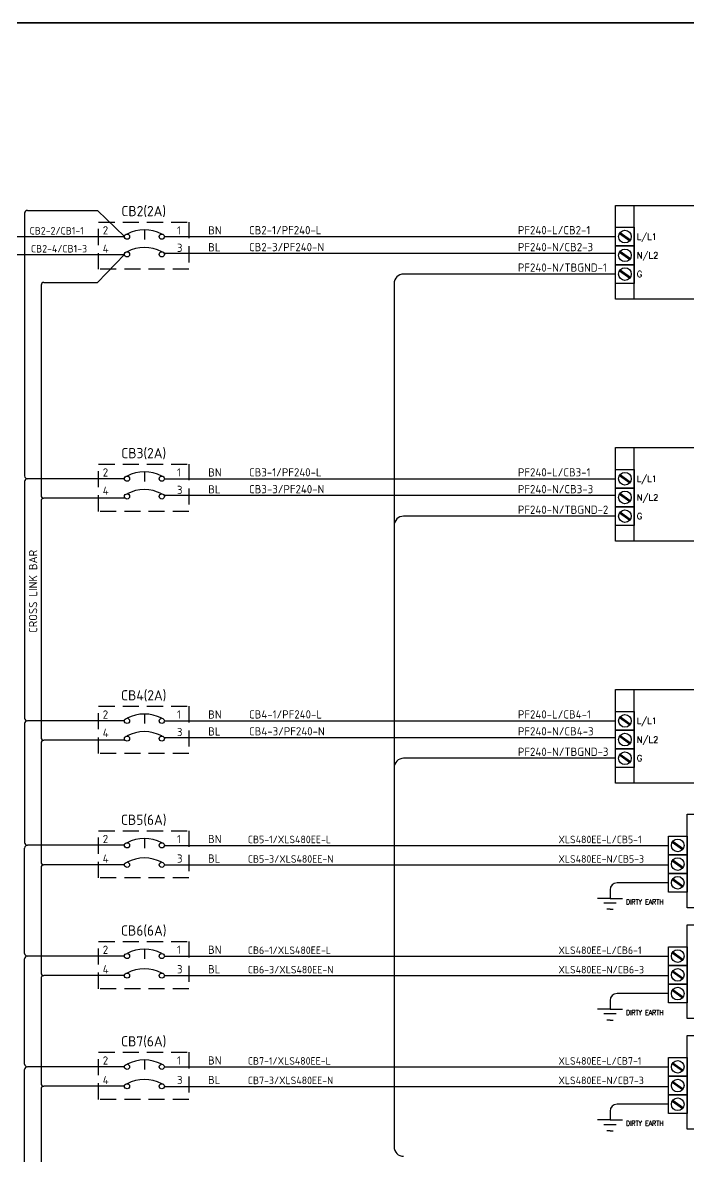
# Model space of a CAD drawing. Header units: millimetres. Extents: x 0 to 7875, y -75 to 3056.
# Drawn here: x 1002 to 1829, y 1298 to 2704 of the extents above; entities that cross this region are included whole.
import ezdxf
from ezdxf.enums import TextEntityAlignment as Align

# ---------------------------------------------------------------- set-up
doc = ezdxf.new("R2010")
doc.units = ezdxf.units.MM
doc.linetypes.add('ACAD_ISO03W100', pattern=[30, 12, -18])
doc.linetypes.add('SDASH', pattern=[0.3, 0.2, -0.1])
doc.layers.add('HELPPOINT', color=7, linetype='Continuous')
doc.layers.add('power', color=7, linetype='Continuous', lineweight=25)
doc.styles.add('HTX11', font='O8111901')
doc.styles.add('ISO3098B', font='ISO3098B.shx')
doc.styles.add('ROMANS', font='romans.shx', dxfattribs={"width": 0.85, "height": 25})

# ---------------------------------------------------------------- blocks, each defined once
blk = doc.blocks.new('xFrame')
at = {"layer": 'HELPPOINT', "color": 4, "lineweight": 35}
blk.add_line((0, 2704.2), (3893.3, 2704.2), dxfattribs=at)
blk.add_line((0, 2704.2), (3893.3, 2704.2), dxfattribs=at)
at = {"style": 'HTX11'}
for tag, p in [('A', (3517.8, 79.8)), ('B', (3811.6, 14.9))]:
    blk.add_attdef(tag, text='', height=14.8, dxfattribs=at).set_placement(p, align=Align.MIDDLE_CENTER)

msp = doc.modelspace()

# ---------------------------------------------------------------- linework, layer by layer
at = {"color": 2}
for p, q in [((1761.4, 2361.4), (1761.4, 2477.5)), ((2085.7, 2361.4), (1761.4, 2361.4)), ((1761.4, 2061.1), (1761.4, 2177.1)), ((2085.7, 2061.1), (1761.4, 2061.1)), ((1761.4, 1760.8), (1761.4, 1876.8)), ((2085.7, 1760.8), (1761.4, 1760.8))]:
    msp.add_line(p, q, dxfattribs=at)
for p, q in [((1761.4, 2477.5), (2085.7, 2477.5)), ((1761.4, 2423.3), (1761.4, 2415.6)), ((833.6, 2416.8), (1128.7, 2416.8)), ((1761.4, 2177.1), (2085.7, 2177.1)), ((1761.4, 2123), (1761.4, 2115.3)), ((1761.4, 1876.8), (2085.7, 1876.8)), ((1761.4, 1822.7), (1761.4, 1814.9)), ((1826.9, 1606.3), (1826.9, 1722.3)), ((1826.9, 1722.3), (2020.3, 1722.3)), ((1826.9, 1668.1), (1826.9, 1660.4)), ((2020.3, 1606.3), (1826.9, 1606.3)), ((1826.9, 1468.9), (1826.9, 1584.9)), ((1826.9, 1584.9), (2020.3, 1584.9)), ((1826.9, 1530.8), (1826.9, 1523)), ((2020.3, 1468.9), (1826.9, 1468.9)), ((1826.9, 1331.5), (1826.9, 1447.6)), ((1826.9, 1447.6), (2020.3, 1447.6)), ((1826.9, 1393.4), (1826.9, 1385.7)), ((2020.3, 1331.5), (1826.9, 1331.5))]:
    msp.add_line(p, q)
at = {"color": 1}
for p, q in [((1004.8, 2468), (1004.8, 2282.8)), ((1004.8, 2462.8), (1004.8, 2141.9)), ((1008.2, 2471.4), (1095.3, 2471.4)), ((1095.3, 2471.4), (1128.7, 2438.8)), ((833.6, 2438.8), (1128.7, 2438.8)), ((1128.7, 2138.5), (1008.2, 2138.5)), ((1004.8, 2135), (1004.8, 1841.5)), ((1004.8, 1834.7), (1004.8, 1687.1)), ((1128.7, 1838.1), (1008.2, 1838.1)), ((1004.8, 1549.7), (1004.8, 1680.3)), ((1128.7, 1683.7), (1008.2, 1683.7)), ((1178.2, 1683.6), (1803.7, 1683.6)), ((1004.8, 1412.4), (1004.8, 1542.9)), ((1128.7, 1546.3), (1008.2, 1546.3)), ((1178.2, 1546.3), (1803.7, 1546.3)), ((1128.7, 1408.9), (1008.2, 1408.9)), ((1178.2, 1408.9), (1803.7, 1408.9)), ((1004.8, 1236.8), (1004.8, 1405.5))]:
    msp.add_line(p, q, dxfattribs=at)
at = {"color": 0}
for p, q in [((1738.2, 2427.2), (1738.2, 2450.4)), ((1738.2, 2450.4), (1761.4, 2450.4)), ((1761.4, 2450.4), (1761.4, 2427.2)), ((1738.2, 2438.8), (1738.2, 2442.6)), ((1743.1, 2442.8), (1755.8, 2433.7)), ((1743.1, 2442.8), (1755.8, 2433.7)), ((1743.1, 2442.8), (1755.8, 2433.7)), ((1743.1, 2442.8), (1755.8, 2433.7)), ((1743.1, 2442.8), (1755.8, 2433.7)), ((1743.9, 2443.9), (1756.6, 2434.8)), ((1743.9, 2443.9), (1756.6, 2434.8)), ((1743.9, 2443.9), (1756.6, 2434.8)), ((1743.9, 2443.9), (1756.6, 2434.8)), ((1743.9, 2443.9), (1756.6, 2434.8)), ((1743.9, 2443.9), (1756.6, 2434.8)), ((1743.9, 2443.9), (1756.6, 2434.8)), ((1743.9, 2443.9), (1756.6, 2434.8)), ((1743.9, 2443.9), (1756.6, 2434.8)), ((1743.9, 2443.9), (1756.6, 2434.8)), ((1743.9, 2443.9), (1756.6, 2434.8)), ((1743.9, 2443.9), (1756.6, 2434.8)), ((1743.9, 2443.9), (1756.6, 2434.8)), ((1743.9, 2443.9), (1756.6, 2434.8)), ((1743.9, 2443.9), (1756.6, 2434.8)), ((1761.4, 2427.2), (1738.2, 2427.2)), ((1738.2, 2404), (1738.2, 2427.2)), ((1738.2, 2427.2), (1761.4, 2427.2)), ((1738.2, 2415.6), (1738.2, 2419.4)), ((1743.1, 2419.6), (1755.8, 2410.5)), ((1743.1, 2419.6), (1755.8, 2410.5)), ((1743.1, 2419.6), (1755.8, 2410.5)), ((1743.1, 2419.6), (1755.8, 2410.5)), ((1743.1, 2419.6), (1755.8, 2410.5)), ((1743.9, 2420.7), (1756.6, 2411.6)), ((1743.9, 2420.7), (1756.6, 2411.6)), ((1743.9, 2420.7), (1756.6, 2411.6)), ((1743.9, 2420.7), (1756.6, 2411.6)), ((1743.9, 2420.7), (1756.6, 2411.6)), ((1743.9, 2420.7), (1756.6, 2411.6)), ((1743.9, 2420.7), (1756.6, 2411.6)), ((1743.9, 2420.7), (1756.6, 2411.6)), ((1743.9, 2420.7), (1756.6, 2411.6)), ((1743.9, 2420.7), (1756.6, 2411.6)), ((1743.9, 2420.7), (1756.6, 2411.6)), ((1743.9, 2420.7), (1756.6, 2411.6)), ((1743.9, 2420.7), (1756.6, 2411.6)), ((1743.9, 2420.7), (1756.6, 2411.6)), ((1743.9, 2420.7), (1756.6, 2411.6)), ((1761.4, 2427.2), (1761.4, 2404)), ((1761.4, 2404), (1738.2, 2404)), ((1738.2, 2380.8), (1738.2, 2404)), ((1738.2, 2404), (1761.4, 2404)), ((1743.1, 2396.4), (1755.8, 2387.3)), ((1743.1, 2396.4), (1755.8, 2387.3)), ((1743.1, 2396.4), (1755.8, 2387.3)), ((1743.1, 2396.4), (1755.8, 2387.3)), ((1743.1, 2396.4), (1755.8, 2387.3)), ((1743.9, 2397.5), (1756.6, 2388.4)), ((1743.9, 2397.5), (1756.6, 2388.4)), ((1743.9, 2397.5), (1756.6, 2388.4)), ((1743.9, 2397.5), (1756.6, 2388.4)), ((1743.9, 2397.5), (1756.6, 2388.4)), ((1743.9, 2397.5), (1756.6, 2388.4)), ((1743.9, 2397.5), (1756.6, 2388.4)), ((1743.9, 2397.5), (1756.6, 2388.4)), ((1743.9, 2397.5), (1756.6, 2388.4)), ((1743.9, 2397.5), (1756.6, 2388.4)), ((1743.9, 2397.5), (1756.6, 2388.4)), ((1743.9, 2397.5), (1756.6, 2388.4)), ((1743.9, 2397.5), (1756.6, 2388.4)), ((1743.9, 2397.5), (1756.6, 2388.4)), ((1743.9, 2397.5), (1756.6, 2388.4)), ((1761.4, 2404), (1761.4, 2380.8)), ((1761.4, 2380.8), (1738.2, 2380.8)), ((1738.2, 2126.9), (1738.2, 2150.1)), ((1738.2, 2150.1), (1761.4, 2150.1)), ((1738.2, 2138.5), (1738.2, 2142.3)), ((1743.1, 2142.5), (1755.8, 2133.3)), ((1743.1, 2142.5), (1755.8, 2133.3)), ((1743.1, 2142.5), (1755.8, 2133.3)), ((1743.1, 2142.5), (1755.8, 2133.3)), ((1743.1, 2142.5), (1755.8, 2133.3)), ((1743.9, 2143.6), (1756.6, 2134.4)), ((1743.9, 2143.6), (1756.6, 2134.4)), ((1743.9, 2143.6), (1756.6, 2134.4)), ((1743.9, 2143.6), (1756.6, 2134.4)), ((1743.9, 2143.6), (1756.6, 2134.4)), ((1743.9, 2143.6), (1756.6, 2134.4)), ((1743.9, 2143.6), (1756.6, 2134.4)), ((1743.9, 2143.6), (1756.6, 2134.4)), ((1743.9, 2143.6), (1756.6, 2134.4)), ((1743.9, 2143.6), (1756.6, 2134.4)), ((1743.9, 2143.6), (1756.6, 2134.4)), ((1743.9, 2143.6), (1756.6, 2134.4)), ((1743.9, 2143.6), (1756.6, 2134.4)), ((1743.9, 2143.6), (1756.6, 2134.4)), ((1743.9, 2143.6), (1756.6, 2134.4)), ((1761.4, 2150.1), (1761.4, 2126.9)), ((1761.4, 2126.9), (1738.2, 2126.9)), ((1738.2, 2103.7), (1738.2, 2126.9)), ((1738.2, 2126.9), (1761.4, 2126.9)), ((1761.4, 2126.9), (1761.4, 2103.7)), ((1738.2, 2115.3), (1738.2, 2119.1)), ((1743.1, 2119.3), (1755.8, 2110.1)), ((1743.1, 2119.3), (1755.8, 2110.1)), ((1743.1, 2119.3), (1755.8, 2110.1)), ((1743.1, 2119.3), (1755.8, 2110.1)), ((1743.1, 2119.3), (1755.8, 2110.1)), ((1743.9, 2120.4), (1756.6, 2111.2)), ((1743.9, 2120.4), (1756.6, 2111.2)), ((1743.9, 2120.4), (1756.6, 2111.2)), ((1743.9, 2120.4), (1756.6, 2111.2)), ((1743.9, 2120.4), (1756.6, 2111.2)), ((1743.9, 2120.4), (1756.6, 2111.2)), ((1743.9, 2120.4), (1756.6, 2111.2)), ((1743.9, 2120.4), (1756.6, 2111.2)), ((1743.9, 2120.4), (1756.6, 2111.2)), ((1743.9, 2120.4), (1756.6, 2111.2)), ((1743.9, 2120.4), (1756.6, 2111.2)), ((1743.9, 2120.4), (1756.6, 2111.2)), ((1743.9, 2120.4), (1756.6, 2111.2)), ((1743.9, 2120.4), (1756.6, 2111.2)), ((1743.9, 2120.4), (1756.6, 2111.2)), ((1761.4, 2103.7), (1738.2, 2103.7)), ((1738.2, 2080.4), (1738.2, 2103.7)), ((1738.2, 2103.7), (1761.4, 2103.7)), ((1743.1, 2096.1), (1755.8, 2086.9)), ((1743.1, 2096.1), (1755.8, 2086.9)), ((1743.1, 2096.1), (1755.8, 2086.9)), ((1743.1, 2096.1), (1755.8, 2086.9)), ((1743.1, 2096.1), (1755.8, 2086.9)), ((1743.9, 2097.2), (1756.6, 2088)), ((1743.9, 2097.2), (1756.6, 2088)), ((1743.9, 2097.2), (1756.6, 2088)), ((1743.9, 2097.2), (1756.6, 2088)), ((1743.9, 2097.2), (1756.6, 2088)), ((1743.9, 2097.2), (1756.6, 2088)), ((1743.9, 2097.2), (1756.6, 2088)), ((1743.9, 2097.2), (1756.6, 2088)), ((1743.9, 2097.2), (1756.6, 2088)), ((1743.9, 2097.2), (1756.6, 2088)), ((1743.9, 2097.2), (1756.6, 2088)), ((1743.9, 2097.2), (1756.6, 2088)), ((1743.9, 2097.2), (1756.6, 2088)), ((1743.9, 2097.2), (1756.6, 2088)), ((1743.9, 2097.2), (1756.6, 2088)), ((1761.4, 2103.7), (1761.4, 2080.4)), ((1761.4, 2080.4), (1738.2, 2080.4)), ((1738.2, 1826.5), (1738.2, 1849.7)), ((1738.2, 1849.7), (1761.4, 1849.7)), ((1743.9, 1843.3), (1756.6, 1834.1)), ((1743.9, 1843.3), (1756.6, 1834.1)), ((1743.9, 1843.3), (1756.6, 1834.1)), ((1743.9, 1843.3), (1756.6, 1834.1)), ((1743.9, 1843.3), (1756.6, 1834.1)), ((1743.9, 1843.3), (1756.6, 1834.1)), ((1743.9, 1843.3), (1756.6, 1834.1)), ((1743.9, 1843.3), (1756.6, 1834.1)), ((1743.9, 1843.3), (1756.6, 1834.1)), ((1743.9, 1843.3), (1756.6, 1834.1)), ((1743.9, 1843.3), (1756.6, 1834.1)), ((1743.9, 1843.3), (1756.6, 1834.1)), ((1743.9, 1843.3), (1756.6, 1834.1)), ((1743.9, 1843.3), (1756.6, 1834.1)), ((1743.9, 1843.3), (1756.6, 1834.1)), ((1761.4, 1849.7), (1761.4, 1826.5)), ((1738.2, 1838.1), (1738.2, 1842)), ((1743.1, 1842.2), (1755.8, 1833)), ((1743.1, 1842.2), (1755.8, 1833)), ((1743.1, 1842.2), (1755.8, 1833)), ((1743.1, 1842.2), (1755.8, 1833)), ((1743.1, 1842.2), (1755.8, 1833)), ((1761.4, 1826.5), (1738.2, 1826.5)), ((1738.2, 1803.3), (1738.2, 1826.5)), ((1738.2, 1826.5), (1761.4, 1826.5)), ((1738.2, 1814.9), (1738.2, 1818.8)), ((1743.1, 1819), (1755.8, 1809.8)), ((1743.1, 1819), (1755.8, 1809.8)), ((1743.1, 1819), (1755.8, 1809.8)), ((1743.1, 1819), (1755.8, 1809.8)), ((1743.1, 1819), (1755.8, 1809.8)), ((1743.9, 1820.1), (1756.6, 1810.9)), ((1743.9, 1820.1), (1756.6, 1810.9)), ((1743.9, 1820.1), (1756.6, 1810.9)), ((1743.9, 1820.1), (1756.6, 1810.9)), ((1743.9, 1820.1), (1756.6, 1810.9)), ((1743.9, 1820.1), (1756.6, 1810.9)), ((1743.9, 1820.1), (1756.6, 1810.9)), ((1743.9, 1820.1), (1756.6, 1810.9)), ((1743.9, 1820.1), (1756.6, 1810.9)), ((1743.9, 1820.1), (1756.6, 1810.9)), ((1743.9, 1820.1), (1756.6, 1810.9)), ((1743.9, 1820.1), (1756.6, 1810.9)), ((1743.9, 1820.1), (1756.6, 1810.9)), ((1743.9, 1820.1), (1756.6, 1810.9)), ((1743.9, 1820.1), (1756.6, 1810.9)), ((1761.4, 1826.5), (1761.4, 1803.3)), ((1761.4, 1803.3), (1738.2, 1803.3)), ((1738.2, 1780.1), (1738.2, 1803.3)), ((1738.2, 1803.3), (1761.4, 1803.3)), ((1761.4, 1803.3), (1761.4, 1780.1)), ((1743.1, 1795.8), (1755.8, 1786.6)), ((1743.1, 1795.8), (1755.8, 1786.6)), ((1743.1, 1795.8), (1755.8, 1786.6)), ((1743.1, 1795.8), (1755.8, 1786.6)), ((1743.1, 1795.8), (1755.8, 1786.6)), ((1743.9, 1796.9), (1756.6, 1787.7)), ((1743.9, 1796.9), (1756.6, 1787.7)), ((1743.9, 1796.9), (1756.6, 1787.7)), ((1743.9, 1796.9), (1756.6, 1787.7)), ((1743.9, 1796.9), (1756.6, 1787.7)), ((1743.9, 1796.9), (1756.6, 1787.7)), ((1743.9, 1796.9), (1756.6, 1787.7)), ((1743.9, 1796.9), (1756.6, 1787.7)), ((1743.9, 1796.9), (1756.6, 1787.7)), ((1743.9, 1796.9), (1756.6, 1787.7)), ((1743.9, 1796.9), (1756.6, 1787.7)), ((1743.9, 1796.9), (1756.6, 1787.7)), ((1743.9, 1796.9), (1756.6, 1787.7)), ((1743.9, 1796.9), (1756.6, 1787.7)), ((1743.9, 1796.9), (1756.6, 1787.7)), ((1761.4, 1780.1), (1738.2, 1780.1)), ((1803.7, 1672), (1803.7, 1695.2)), ((1803.7, 1695.2), (1826.9, 1695.2)), ((1808.6, 1687.7), (1821.2, 1678.5)), ((1808.6, 1687.7), (1821.2, 1678.5)), ((1808.6, 1687.7), (1821.2, 1678.5)), ((1808.6, 1687.7), (1821.2, 1678.5)), ((1808.6, 1687.7), (1821.2, 1678.5)), ((1809.4, 1688.8), (1822, 1679.6)), ((1809.4, 1688.8), (1822, 1679.6)), ((1809.4, 1688.8), (1822, 1679.6)), ((1809.4, 1688.8), (1822, 1679.6)), ((1809.4, 1688.8), (1822, 1679.6)), ((1809.4, 1688.8), (1822, 1679.6)), ((1809.4, 1688.8), (1822, 1679.6)), ((1809.4, 1688.8), (1822, 1679.6)), ((1809.4, 1688.8), (1822, 1679.6)), ((1809.4, 1688.8), (1822, 1679.6)), ((1809.4, 1688.8), (1822, 1679.6)), ((1809.4, 1688.8), (1822, 1679.6)), ((1809.4, 1688.8), (1822, 1679.6)), ((1809.4, 1688.8), (1822, 1679.6)), ((1809.4, 1688.8), (1822, 1679.6)), ((1826.9, 1695.2), (1826.9, 1672)), ((1803.7, 1683.6), (1803.7, 1687.5)), ((1826.9, 1672), (1803.7, 1672)), ((1803.7, 1648.8), (1803.7, 1672)), ((1803.7, 1672), (1826.9, 1672)), ((1803.7, 1660.4), (1803.7, 1664.3)), ((1808.6, 1664.5), (1821.2, 1655.3)), ((1808.6, 1664.5), (1821.2, 1655.3)), ((1808.6, 1664.5), (1821.2, 1655.3)), ((1808.6, 1664.5), (1821.2, 1655.3)), ((1808.6, 1664.5), (1821.2, 1655.3)), ((1809.4, 1665.6), (1822, 1656.4)), ((1809.4, 1665.6), (1822, 1656.4)), ((1809.4, 1665.6), (1822, 1656.4)), ((1809.4, 1665.6), (1822, 1656.4)), ((1809.4, 1665.6), (1822, 1656.4)), ((1809.4, 1665.6), (1822, 1656.4)), ((1809.4, 1665.6), (1822, 1656.4)), ((1809.4, 1665.6), (1822, 1656.4)), ((1809.4, 1665.6), (1822, 1656.4)), ((1809.4, 1665.6), (1822, 1656.4)), ((1809.4, 1665.6), (1822, 1656.4)), ((1809.4, 1665.6), (1822, 1656.4)), ((1809.4, 1665.6), (1822, 1656.4)), ((1809.4, 1665.6), (1822, 1656.4)), ((1809.4, 1665.6), (1822, 1656.4)), ((1826.9, 1672), (1826.9, 1648.8)), ((1178.2, 1659.4), (1803.7, 1659.4)), ((1826.9, 1648.8), (1803.7, 1648.8)), ((1803.7, 1625.6), (1803.7, 1648.8)), ((1803.7, 1648.8), (1826.9, 1648.8)), ((1826.9, 1648.8), (1826.9, 1625.6)), ((1808.6, 1641.3), (1821.2, 1632.1)), ((1808.6, 1641.3), (1821.2, 1632.1)), ((1808.6, 1641.3), (1821.2, 1632.1)), ((1808.6, 1641.3), (1821.2, 1632.1)), ((1808.6, 1641.3), (1821.2, 1632.1)), ((1809.4, 1642.4), (1822, 1633.2)), ((1809.4, 1642.4), (1822, 1633.2)), ((1809.4, 1642.4), (1822, 1633.2)), ((1809.4, 1642.4), (1822, 1633.2)), ((1809.4, 1642.4), (1822, 1633.2)), ((1809.4, 1642.4), (1822, 1633.2)), ((1809.4, 1642.4), (1822, 1633.2)), ((1809.4, 1642.4), (1822, 1633.2)), ((1809.4, 1642.4), (1822, 1633.2)), ((1809.4, 1642.4), (1822, 1633.2)), ((1809.4, 1642.4), (1822, 1633.2)), ((1809.4, 1642.4), (1822, 1633.2)), ((1809.4, 1642.4), (1822, 1633.2)), ((1809.4, 1642.4), (1822, 1633.2)), ((1809.4, 1642.4), (1822, 1633.2)), ((1826.9, 1625.6), (1803.7, 1625.6)), ((1803.7, 1534.6), (1803.7, 1557.9)), ((1803.7, 1557.9), (1826.9, 1557.9)), ((1803.7, 1546.3), (1803.7, 1550.1)), ((1808.6, 1550.3), (1821.2, 1541.1)), ((1808.6, 1550.3), (1821.2, 1541.1)), ((1808.6, 1550.3), (1821.2, 1541.1)), ((1808.6, 1550.3), (1821.2, 1541.1)), ((1808.6, 1550.3), (1821.2, 1541.1)), ((1809.4, 1551.4), (1822, 1542.2)), ((1809.4, 1551.4), (1822, 1542.2)), ((1809.4, 1551.4), (1822, 1542.2)), ((1809.4, 1551.4), (1822, 1542.2)), ((1809.4, 1551.4), (1822, 1542.2)), ((1809.4, 1551.4), (1822, 1542.2)), ((1809.4, 1551.4), (1822, 1542.2)), ((1809.4, 1551.4), (1822, 1542.2)), ((1809.4, 1551.4), (1822, 1542.2)), ((1809.4, 1551.4), (1822, 1542.2)), ((1809.4, 1551.4), (1822, 1542.2)), ((1809.4, 1551.4), (1822, 1542.2)), ((1809.4, 1551.4), (1822, 1542.2)), ((1809.4, 1551.4), (1822, 1542.2)), ((1809.4, 1551.4), (1822, 1542.2)), ((1826.9, 1557.9), (1826.9, 1534.6)), ((1826.9, 1534.6), (1803.7, 1534.6)), ((1803.7, 1511.4), (1803.7, 1534.6)), ((1803.7, 1534.6), (1826.9, 1534.6)), ((1826.9, 1534.6), (1826.9, 1511.4)), ((1178.2, 1522.1), (1803.7, 1522.1)), ((1803.7, 1523), (1803.7, 1526.9)), ((1808.6, 1527.1), (1821.2, 1517.9)), ((1808.6, 1527.1), (1821.2, 1517.9)), ((1808.6, 1527.1), (1821.2, 1517.9)), ((1808.6, 1527.1), (1821.2, 1517.9)), ((1808.6, 1527.1), (1821.2, 1517.9)), ((1809.4, 1528.2), (1822, 1519)), ((1809.4, 1528.2), (1822, 1519)), ((1809.4, 1528.2), (1822, 1519)), ((1809.4, 1528.2), (1822, 1519)), ((1809.4, 1528.2), (1822, 1519)), ((1809.4, 1528.2), (1822, 1519)), ((1809.4, 1528.2), (1822, 1519)), ((1809.4, 1528.2), (1822, 1519)), ((1809.4, 1528.2), (1822, 1519)), ((1809.4, 1528.2), (1822, 1519)), ((1809.4, 1528.2), (1822, 1519)), ((1809.4, 1528.2), (1822, 1519)), ((1809.4, 1528.2), (1822, 1519)), ((1809.4, 1528.2), (1822, 1519)), ((1809.4, 1528.2), (1822, 1519)), ((1826.9, 1511.4), (1803.7, 1511.4)), ((1803.7, 1488.2), (1803.7, 1511.4)), ((1803.7, 1511.4), (1826.9, 1511.4)), ((1809.4, 1505), (1822, 1495.8)), ((1809.4, 1505), (1822, 1495.8)), ((1809.4, 1505), (1822, 1495.8)), ((1809.4, 1505), (1822, 1495.8)), ((1809.4, 1505), (1822, 1495.8)), ((1809.4, 1505), (1822, 1495.8)), ((1809.4, 1505), (1822, 1495.8)), ((1809.4, 1505), (1822, 1495.8)), ((1809.4, 1505), (1822, 1495.8)), ((1809.4, 1505), (1822, 1495.8)), ((1809.4, 1505), (1822, 1495.8)), ((1809.4, 1505), (1822, 1495.8)), ((1809.4, 1505), (1822, 1495.8)), ((1809.4, 1505), (1822, 1495.8)), ((1809.4, 1505), (1822, 1495.8)), ((1826.9, 1511.4), (1826.9, 1488.2)), ((1808.6, 1503.9), (1821.2, 1494.7)), ((1808.6, 1503.9), (1821.2, 1494.7)), ((1808.6, 1503.9), (1821.2, 1494.7)), ((1808.6, 1503.9), (1821.2, 1494.7)), ((1808.6, 1503.9), (1821.2, 1494.7)), ((1826.9, 1488.2), (1803.7, 1488.2)), ((1803.7, 1397.3), (1803.7, 1420.5)), ((1803.7, 1420.5), (1826.9, 1420.5)), ((1826.9, 1420.5), (1826.9, 1397.3)), ((1803.7, 1408.9), (1803.7, 1412.8)), ((1808.6, 1412.9), (1821.2, 1403.8)), ((1808.6, 1412.9), (1821.2, 1403.8)), ((1808.6, 1412.9), (1821.2, 1403.8)), ((1808.6, 1412.9), (1821.2, 1403.8)), ((1808.6, 1412.9), (1821.2, 1403.8)), ((1809.4, 1414), (1822, 1404.9)), ((1809.4, 1414), (1822, 1404.9)), ((1809.4, 1414), (1822, 1404.9)), ((1809.4, 1414), (1822, 1404.9)), ((1809.4, 1414), (1822, 1404.9)), ((1809.4, 1414), (1822, 1404.9)), ((1809.4, 1414), (1822, 1404.9)), ((1809.4, 1414), (1822, 1404.9)), ((1809.4, 1414), (1822, 1404.9)), ((1809.4, 1414), (1822, 1404.9)), ((1809.4, 1414), (1822, 1404.9)), ((1809.4, 1414), (1822, 1404.9)), ((1809.4, 1414), (1822, 1404.9)), ((1809.4, 1414), (1822, 1404.9)), ((1809.4, 1414), (1822, 1404.9)), ((1826.9, 1397.3), (1803.7, 1397.3)), ((1803.7, 1374.1), (1803.7, 1397.3)), ((1803.7, 1397.3), (1826.9, 1397.3)), ((1826.9, 1397.3), (1826.9, 1374.1)), ((1178.2, 1384.7), (1803.7, 1384.7)), ((1803.7, 1385.7), (1803.7, 1389.6)), ((1808.6, 1389.7), (1821.2, 1380.6)), ((1808.6, 1389.7), (1821.2, 1380.6)), ((1808.6, 1389.7), (1821.2, 1380.6)), ((1808.6, 1389.7), (1821.2, 1380.6)), ((1808.6, 1389.7), (1821.2, 1380.6)), ((1809.4, 1390.8), (1822, 1381.7)), ((1809.4, 1390.8), (1822, 1381.7)), ((1809.4, 1390.8), (1822, 1381.7)), ((1809.4, 1390.8), (1822, 1381.7)), ((1809.4, 1390.8), (1822, 1381.7)), ((1809.4, 1390.8), (1822, 1381.7)), ((1809.4, 1390.8), (1822, 1381.7)), ((1809.4, 1390.8), (1822, 1381.7)), ((1809.4, 1390.8), (1822, 1381.7)), ((1809.4, 1390.8), (1822, 1381.7)), ((1809.4, 1390.8), (1822, 1381.7)), ((1809.4, 1390.8), (1822, 1381.7)), ((1809.4, 1390.8), (1822, 1381.7)), ((1809.4, 1390.8), (1822, 1381.7)), ((1809.4, 1390.8), (1822, 1381.7)), ((1826.9, 1374.1), (1803.7, 1374.1)), ((1803.7, 1350.9), (1803.7, 1374.1)), ((1803.7, 1374.1), (1826.9, 1374.1)), ((1808.6, 1366.5), (1821.2, 1357.4)), ((1808.6, 1366.5), (1821.2, 1357.4)), ((1808.6, 1366.5), (1821.2, 1357.4)), ((1808.6, 1366.5), (1821.2, 1357.4)), ((1808.6, 1366.5), (1821.2, 1357.4)), ((1809.4, 1367.6), (1822, 1358.5)), ((1809.4, 1367.6), (1822, 1358.5)), ((1809.4, 1367.6), (1822, 1358.5)), ((1809.4, 1367.6), (1822, 1358.5)), ((1809.4, 1367.6), (1822, 1358.5)), ((1809.4, 1367.6), (1822, 1358.5)), ((1809.4, 1367.6), (1822, 1358.5)), ((1809.4, 1367.6), (1822, 1358.5)), ((1809.4, 1367.6), (1822, 1358.5)), ((1809.4, 1367.6), (1822, 1358.5)), ((1809.4, 1367.6), (1822, 1358.5)), ((1809.4, 1367.6), (1822, 1358.5)), ((1809.4, 1367.6), (1822, 1358.5)), ((1809.4, 1367.6), (1822, 1358.5)), ((1809.4, 1367.6), (1822, 1358.5)), ((1826.9, 1374.1), (1826.9, 1350.9)), ((1826.9, 1350.9), (1803.7, 1350.9))]:
    msp.add_line(p, q, dxfattribs=at)
at = {"color": 3}
for p, q in [((1738.2, 2392.4), (1475.2, 2392.4)), ((1463.3, 2380.5), (1463.3, 1309.8)), ((1738.2, 2092), (1475.2, 2092)), ((1738.2, 1791.7), (1475.2, 1791.7)), ((1803.7, 1637.2), (1740, 1637.2)), ((1731.3, 1617.9), (1715.8, 1617.9)), ((1731.3, 1628.5), (1731.3, 1617.9)), ((1731.3, 1617.9), (1746.8, 1617.9)), ((1723.6, 1612.3), (1739, 1612.3)), ((1731.3, 1604.3), (1727.4, 1604.3)), ((1731.3, 1604.3), (1735.2, 1604.3)), ((1731.3, 1491.1), (1731.3, 1480.5)), ((1803.7, 1499.8), (1740, 1499.8)), ((1731.3, 1480.5), (1715.8, 1480.5)), ((1731.3, 1480.5), (1746.8, 1480.5)), ((1723.6, 1474.9), (1739, 1474.9)), ((1731.3, 1467), (1727.4, 1467)), ((1731.3, 1467), (1735.2, 1467)), ((1731.3, 1353.8), (1731.3, 1343.1)), ((1803.7, 1362.5), (1740, 1362.5)), ((1731.3, 1343.1), (1715.8, 1343.1)), ((1723.6, 1337.5), (1739, 1337.5)), ((1731.3, 1343.1), (1746.8, 1343.1)), ((1731.3, 1329.6), (1727.4, 1329.6)), ((1731.3, 1329.6), (1735.2, 1329.6))]:
    msp.add_line(p, q, dxfattribs=at)
at = {"color": 2}
for points in [[(2108.9, 2361.4), (1738.2, 2361.4), (1738.2, 2477.5), (2108.9, 2477.5)], [(2108.9, 2061.1), (1738.2, 2061.1), (1738.2, 2177.1), (2108.9, 2177.1)], [(2108.9, 1760.8), (1738.2, 1760.8), (1738.2, 1876.8), (2108.9, 1876.8)]]:
    msp.add_lwpolyline(points, close=True, dxfattribs=at)
at = {"color": 0}
for centre in [(1749.8, 2438.8), (1749.8, 2415.6), (1749.8, 2392.4), (1749.8, 2138.5), (1749.8, 2115.3), (1749.8, 2092), (1749.8, 1838.1), (1749.8, 1814.9), (1749.8, 1791.7), (1815.3, 1683.6), (1815.3, 1660.4), (1815.3, 1637.2), (1815.3, 1546.3), (1815.3, 1523), (1815.3, 1499.8), (1815.3, 1408.9), (1815.3, 1385.7), (1815.3, 1362.5)]:
    msp.add_circle(centre, 7.83, dxfattribs=at)
at = {"color": 1}
for centre, start, end in [((1008.2, 2468), 90, 180), ((1008.2, 2141.9), 180, 270), ((1008.2, 2135), 90, 180), ((1008.2, 1841.5), 180, 270), ((1008.2, 1834.7), 90, 180), ((1008.2, 1687.1), 180, 270), ((1008.2, 1680.3), 90, 180), ((1008.2, 1549.7), 180, 270), ((1008.2, 1542.9), 90, 180), ((1008.2, 1412.4), 180, 270), ((1008.2, 1405.5), 90, 180)]:
    msp.add_arc(centre, 3.41, start, end, dxfattribs=at)
at = {"color": 3}
for centre, radius, start, end in [((1475.2, 2380.5), 11.9, 90, 180), ((1475.2, 2080.1), 11.9, 90, 180), ((1475.2, 1779.8), 11.9, 90, 180), ((1740, 1628.5), 8.7, 90, 180), ((1740, 1491.1), 8.7, 90, 180), ((1740, 1353.8), 8.7, 90, 180), ((1475.2, 1309.8), 11.9, 180, 270)]:
    msp.add_arc(centre, radius, start, end, dxfattribs=at)
at = {"layer": 'power', "linetype": 'ACAD_ISO03W100'}
for p, q in [((1153.4, 2447.3), (1153.4, 2423.2)), ((1153.4, 2147), (1153.4, 2122.8)), ((1153.4, 1846.7), (1153.4, 1822.5)), ((1153.4, 1692.2), (1153.4, 1668)), ((1153.4, 1554.9), (1153.4, 1530.7)), ((1153.4, 1417.5), (1153.4, 1393.3))]:
    msp.add_line(p, q, dxfattribs=at)
at = {"layer": 'power', "color": 1, "linetype": 'Continuous'}
for p, q in [((1178.2, 2438.8), (1738.2, 2438.8)), ((1178.2, 2138.5), (1738.2, 2138.5)), ((1178.2, 1838.1), (1738.2, 1838.1))]:
    msp.add_line(p, q, dxfattribs=at)
at = {"layer": 'power', "color": 0}
for p, q in [((1128.7, 2416.8), (1095.3, 2382)), ((1738.2, 2417.8), (1178.2, 2417.8)), ((1025.2, 2378.6), (1025.2, 2258.6)), ((1025.2, 2378.6), (1025.2, 2117.7)), ((1028.7, 2382), (1095.3, 2382)), ((1025.2, 2110.9), (1025.2, 1817.4)), ((1128.7, 2114.3), (1028.6, 2114.3)), ((1738.2, 2117.5), (1178.2, 2117.5)), ((1738.2, 1817.2), (1178.2, 1817.2)), ((1025.2, 1810.5), (1025.2, 1662.9)), ((1128.7, 1814), (1028.6, 1814)), ((1128.7, 1659.5), (1028.6, 1659.5)), ((1025.2, 1656.1), (1025.2, 1525.5)), ((1128.7, 1522.1), (1028.6, 1522.1)), ((1025.2, 1518.7), (1025.2, 1388.2)), ((1025.2, 1381.4), (1025.2, 1212.6)), ((1128.7, 1384.8), (1028.6, 1384.8))]:
    msp.add_line(p, q, dxfattribs=at)
at = {"layer": 'power', "color": 2, "linetype": 'SDASH', "ltscale": 100}
for points in [[(1208.6, 2456.9), (1208.6, 2398.3), (1096.6, 2398.3), (1096.6, 2456.9)], [(1208.6, 2156.5), (1208.6, 2098), (1096.6, 2098), (1096.6, 2156.5)], [(1208.6, 1856.2), (1208.6, 1797.6), (1096.6, 1797.6), (1096.6, 1856.2)], [(1208.6, 1701.7), (1208.6, 1643.2), (1096.6, 1643.2), (1096.6, 1701.7)], [(1208.6, 1564.4), (1208.6, 1505.8), (1096.6, 1505.8), (1096.6, 1564.4)], [(1208.6, 1427), (1208.6, 1368.5), (1096.6, 1368.5), (1096.6, 1427)]]:
    msp.add_lwpolyline(points, close=True, dxfattribs=at)
at = {"layer": 'power'}
for centre in [(1131.9, 2438.8), (1175, 2438.8), (1131.9, 2416.8), (1175, 2416.8), (1131.9, 2138.5), (1175, 2138.5), (1131.9, 2116.5), (1175, 2116.5), (1131.9, 1838.1), (1175, 1838.1), (1131.9, 1816.1), (1175, 1816.1), (1131.9, 1683.7), (1175, 1683.7), (1131.9, 1659.5), (1175, 1659.5), (1131.9, 1546.3), (1175, 1546.3), (1131.9, 1522.1), (1175, 1522.1), (1131.9, 1408.9), (1175, 1408.9), (1131.9, 1384.8), (1175, 1384.8)]:
    msp.add_circle(centre, 3.2, dxfattribs=at)
for centre in [(1153.4, 2401.4), (1153.4, 2379.4), (1153.4, 2101.1), (1153.4, 2079.1), (1153.4, 1800.7), (1153.4, 1778.8), (1153.4, 1646.3), (1153.4, 1622.1), (1153.4, 1508.9), (1153.4, 1484.7), (1153.4, 1371.5), (1153.4, 1347.4)]:
    msp.add_arc(centre, 45.9, 62.0586, 117.9414, dxfattribs=at)
at = {"layer": 'power', "color": 0}
for centre, start, end in [((1028.7, 2378.6), 90, 180), ((1028.6, 2117.7), 180, 270), ((1028.6, 2117.7), 180, 270), ((1028.6, 2110.9), 90, 180), ((1028.6, 1817.4), 180, 270), ((1028.6, 1817.4), 180, 270), ((1028.6, 1810.5), 90, 180), ((1028.6, 1662.9), 180, 270), ((1028.6, 1662.9), 180, 270), ((1028.6, 1656.1), 90, 180), ((1028.6, 1525.5), 180, 270), ((1028.6, 1525.5), 180, 270), ((1028.6, 1518.7), 90, 180), ((1028.6, 1388.2), 180, 270), ((1028.6, 1388.2), 180, 270), ((1028.6, 1381.4), 90, 180)]:
    msp.add_arc(centre, 3.41, start, end, dxfattribs=at)

# ---------------------------------------------------------------- block references
msp.add_blockref('xFrame', (0, 0))

# ---------------------------------------------------------------- texts
at = {"style": 'ROMANS'}
for s, p in [('L/L1', (1764.5, 2434.8, 3.5)), ('N/L2', (1764.5, 2411.6, 3.5)), ('G', (1764.4, 2388.5)), ('L/L1', (1764.5, 2134.5, 3.5)), ('N/L2', (1764.5, 2111.3, 3.5)), ('G', (1764.4, 2088.2)), ('L/L1', (1764.5, 1834.2, 3.5)), ('N/L2', (1764.5, 1811, 3.5)), ('G', (1764.4, 1787.9))]:
    msp.add_text(s, height=7.73, dxfattribs=at).set_placement(p)
at = {"color": 0, "style": 'ROMANS', "width": 0.85}
for p in [(1774.4, 1613.5), (1774.4, 1476.2), (1774.4, 1338.8)]:
    msp.add_text('DIRTY EARTH', height=6.188, dxfattribs=at).set_placement(p, align=Align.MIDDLE_CENTER)
at = {"layer": 'power', "style": 'ISO3098B'}
for s, p in [('CB2(2A)', (1152.6, 2470.5)), ('CB3(2A)', (1152.6, 2170.2)), ('CB4(2A)', (1152.6, 1869.8)), ('CB5(6A)', (1152.6, 1715.4)), ('CB6(6A)', (1152.6, 1578)), ('CB7(6A)', (1152.6, 1440.6))]:
    msp.add_text(s, height=12.68, dxfattribs=at).set_placement(p, align=Align.MIDDLE_CENTER)
at = {"layer": 'power', "color": 0, "style": 'ISO3098B'}
for s, p in [('CB2-2/CB1-1', (1078.3, 2441.4)), ('CB2-4/CB1-3', (1082.4, 2419.1))]:
    msp.add_text(s, height=9.298, dxfattribs=at).set_placement(p, align=Align.RIGHT)
for s, height, p in [('2', 10.2, (1101.8, 2446.6)), ('1', 10.2, (1193.9, 2446.6)), ('BN', 10.23, (1232.6, 2446.6)), ('4', 10.2, (1101.8, 2423.9)), ('3', 10.2, (1193.8, 2424.9)), ('BL', 10.23, (1232.6, 2425.6)), ('2', 10.2, (1101.8, 2146.3)), ('1', 10.2, (1193.9, 2146.3)), ('BN', 10.23, (1232.6, 2146.3)), ('4', 10.2, (1101.8, 2123.6)), ('3', 10.2, (1193.8, 2124.6)), ('BL', 10.23, (1232.6, 2125.3)), ('2', 10.2, (1101.8, 1846)), ('1', 10.2, (1193.9, 1846)), ('BN', 10.23, (1232.6, 1846)), ('4', 10.2, (1101.8, 1823.2)), ('3', 10.2, (1193.8, 1824.3)), ('BL', 10.23, (1232.6, 1825)), ('2', 10.2, (1101.8, 1691.5)), ('1', 10.2, (1193.9, 1691.5)), ('BN', 10.23, (1232.4, 1691.5)), ('4', 10.2, (1101.8, 1667.3)), ('3', 10.2, (1193.9, 1667.3)), ('BL', 10.23, (1232.4, 1667.3)), ('2', 10.2, (1101.8, 1554.1)), ('1', 10.2, (1193.9, 1554.1)), ('BN', 10.23, (1232.4, 1554.1)), ('4', 10.2, (1101.8, 1530)), ('3', 10.2, (1193.9, 1530)), ('BL', 10.23, (1232.4, 1530)), ('2', 10.2, (1101.8, 1416.8)), ('1', 10.2, (1193.9, 1416.8)), ('BN', 10.23, (1232.4, 1416.8)), ('4', 10.2, (1101.8, 1392.6)), ('3', 10.2, (1193.9, 1392.6)), ('BL', 10.23, (1232.4, 1392.6))]:
    msp.add_text(s, height=height, dxfattribs=at).set_placement(p, align=Align.MIDDLE_LEFT)
for s, height, p in [('CB2-1/PF240-L', 10.227, (1283.3, 2441.7)), ('PF240-L/CB2-1', 10.227, (1617, 2441.7)), ('CB2-3/PF240-N', 10.227, (1283.3, 2420.7)), ('PF240-N/CB2-3', 10.227, (1617, 2420.7)), ('PF240-N/TBGND-1', 10.227, (1617, 2395.3)), ('CB3-1/PF240-L', 10.227, (1283.3, 2141.3)), ('PF240-L/CB3-1', 10.227, (1617, 2141.3)), ('CB3-3/PF240-N', 10.227, (1283.3, 2120.4)), ('PF240-N/CB3-3', 10.227, (1617, 2120.4)), ('PF240-N/TBGND-2', 10.227, (1617, 2094.9)), ('CB4-1/PF240-L', 10.227, (1283.3, 1841)), ('PF240-L/CB4-1', 10.227, (1617, 1841)), ('CB4-3/PF240-N', 10.227, (1283.3, 1820)), ('PF240-N/CB4-3', 10.227, (1617, 1820)), ('PF240-N/TBGND-3', 10.227, (1617, 1794.6)), ('CB5-1/XLS480EE-L', 9.298, (1281.8, 1686.3)), ('XLS480EE-L/CB5-1', 9.298, (1667.3, 1686.3)), ('CB5-3/XLS480EE-N', 9.298, (1281.8, 1662.1)), ('XLS480EE-N/CB5-3', 9.298, (1667.3, 1662.1)), ('CB6-1/XLS480EE-L', 9.298, (1281.8, 1548.9)), ('XLS480EE-L/CB6-1', 9.298, (1667.3, 1548.9)), ('CB6-3/XLS480EE-N', 9.298, (1281.8, 1524.8)), ('XLS480EE-N/CB6-3', 9.298, (1667.3, 1524.8)), ('CB7-1/XLS480EE-L', 9.298, (1281.8, 1411.6)), ('XLS480EE-L/CB7-1', 9.298, (1667.3, 1411.6)), ('CB7-3/XLS480EE-N', 9.298, (1281.8, 1387.4)), ('XLS480EE-N/CB7-3', 9.298, (1667.3, 1387.4))]:
    msp.add_text(s, height=height, dxfattribs=at).set_placement(p)
msp.add_text('CROSS LINK BAR', height=10.227, rotation=90, dxfattribs=at).set_placement((1015.3, 1998.7), align=Align.MIDDLE_CENTER)

doc.saveas('drawing.dxf')
